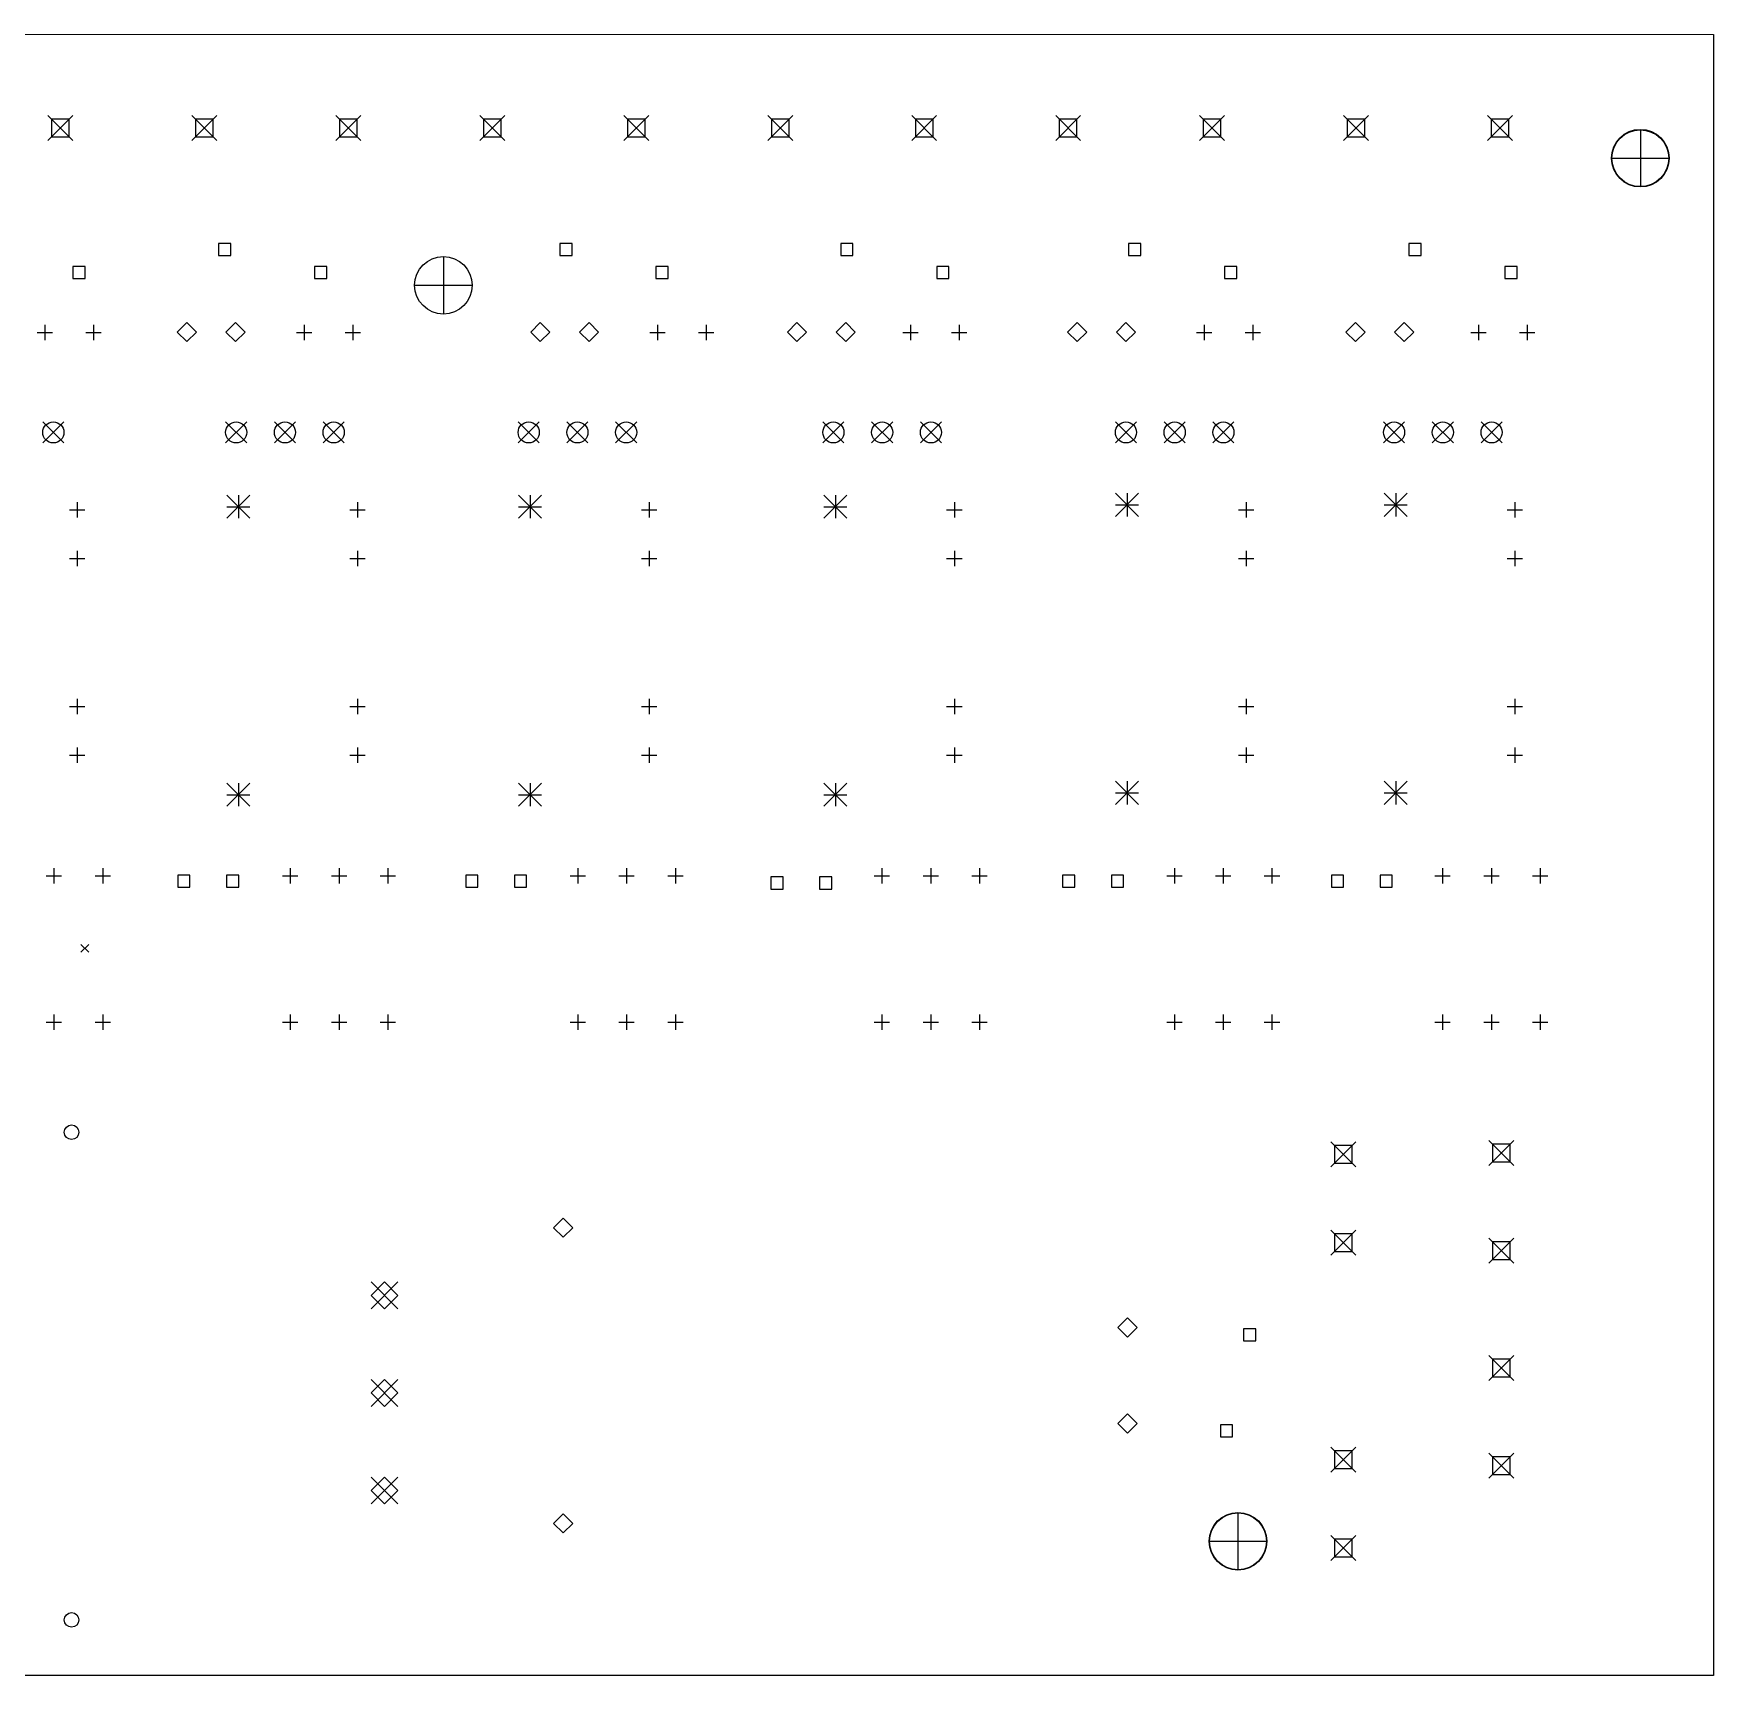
# Model space of a CAD drawing. Extents: x 31 to 207, y -154 to -37.
# Drawn here: x 119.3 to 206.8, y -122.3 to -36.8 of the extents above; entities that cross this region are included whole.
import ezdxf

# ---------------------------------------------------------------- set-up
doc = ezdxf.new("R2010")
doc.units = 0
doc.layers.add('BLACK', color=7, linetype='CONTINUOUS')

msp = doc.modelspace()

# ---------------------------------------------------------------- linework, layer by layer
at = {"layer": 'BLACK', "linetype": 'CONTINUOUS'}
for p, q in [((33.4913, -36.7559), (206.846, -36.8038)), ((206.846, -36.8038), (206.846, -122.27)), ((120.079, -41.0153), (121.379, -42.3153)), ((121.379, -41.0153), (120.079, -42.3153)), ((127.579, -41.0153), (128.879, -42.3153)), ((128.879, -41.0153), (127.579, -42.3153)), ((135.079, -41.0153), (136.379, -42.3153)), ((136.379, -41.0153), (135.079, -42.3153)), ((142.579, -41.0153), (143.879, -42.3153)), ((143.879, -41.0153), (142.579, -42.3153)), ((150.079, -41.0153), (151.379, -42.3153)), ((151.379, -41.0153), (150.079, -42.3153)), ((157.579, -41.0153), (158.879, -42.3153)), ((158.879, -41.0153), (157.579, -42.3153)), ((165.079, -41.0153), (166.379, -42.3153)), ((166.379, -41.0153), (165.079, -42.3153)), ((172.579, -41.0153), (173.879, -42.3153)), ((173.879, -41.0153), (172.579, -42.3153)), ((180.079, -41.0153), (181.379, -42.3153)), ((181.379, -41.0153), (180.079, -42.3153)), ((187.579, -41.0153), (188.879, -42.3153)), ((188.879, -41.0153), (187.579, -42.3153)), ((195.079, -41.0153), (196.379, -42.3153)), ((196.379, -41.0153), (195.079, -42.3153)), ((121.189, -41.2057), (120.269, -41.2057)), ((120.269, -41.2057), (120.269, -42.125)), ((121.189, -42.125), (121.189, -41.2057)), ((128.689, -41.2057), (127.769, -41.2057)), ((127.769, -41.2057), (127.769, -42.125)), ((128.689, -42.125), (128.689, -41.2057)), ((136.189, -41.2057), (135.269, -41.2057)), ((135.269, -41.2057), (135.269, -42.125)), ((136.189, -42.125), (136.189, -41.2057)), ((143.689, -41.2057), (142.769, -41.2057)), ((142.769, -41.2057), (142.769, -42.125)), ((143.689, -42.125), (143.689, -41.2057)), ((151.189, -41.2057), (150.269, -41.2057)), ((150.269, -41.2057), (150.269, -42.125)), ((151.189, -42.125), (151.189, -41.2057)), ((158.689, -41.2057), (157.769, -41.2057)), ((157.769, -41.2057), (157.769, -42.125)), ((158.689, -42.125), (158.689, -41.2057)), ((166.189, -41.2057), (165.269, -41.2057)), ((165.269, -41.2057), (165.269, -42.125)), ((166.189, -42.125), (166.189, -41.2057)), ((173.689, -41.2057), (172.769, -41.2057)), ((172.769, -41.2057), (172.769, -42.125)), ((173.689, -42.125), (173.689, -41.2057)), ((181.189, -41.2057), (180.269, -41.2057)), ((180.269, -41.2057), (180.269, -42.125)), ((181.189, -42.125), (181.189, -41.2057)), ((188.689, -41.2057), (187.769, -41.2057)), ((187.769, -41.2057), (187.769, -42.125)), ((188.689, -42.125), (188.689, -41.2057)), ((196.189, -41.2057), (195.269, -41.2057)), ((195.269, -41.2057), (195.269, -42.125)), ((196.189, -42.125), (196.189, -41.2057)), ((203.041, -41.7437), (203.041, -44.7437)), ((120.269, -42.125), (121.189, -42.125)), ((127.769, -42.125), (128.689, -42.125)), ((135.269, -42.125), (136.189, -42.125)), ((142.769, -42.125), (143.689, -42.125)), ((150.269, -42.125), (151.189, -42.125)), ((157.769, -42.125), (158.689, -42.125)), ((165.269, -42.125), (166.189, -42.125)), ((172.769, -42.125), (173.689, -42.125)), ((180.269, -42.125), (181.189, -42.125)), ((187.769, -42.125), (188.689, -42.125)), ((195.269, -42.125), (196.189, -42.125)), ((201.541, -43.2437), (204.541, -43.2437)), ((129.607, -47.6818), (128.971, -47.6818)), ((128.971, -47.6818), (128.971, -48.3182)), ((129.607, -48.3182), (129.607, -47.6818)), ((147.387, -47.6818), (146.751, -47.6818)), ((146.751, -47.6818), (146.751, -48.3182)), ((147.387, -48.3182), (147.387, -47.6818)), ((162.018, -47.6818), (161.382, -47.6818)), ((161.382, -47.6818), (161.382, -48.3182)), ((162.018, -48.3182), (162.018, -47.6818)), ((177.018, -47.6818), (176.382, -47.6818)), ((176.382, -47.6818), (176.382, -48.3182)), ((177.018, -48.3182), (177.018, -47.6818)), ((191.618, -47.6818), (190.982, -47.6818)), ((190.982, -47.6818), (190.982, -48.3182)), ((191.618, -48.3182), (191.618, -47.6818)), ((122.018, -48.8818), (121.382, -48.8818)), ((121.382, -48.8818), (121.382, -49.5182)), ((122.018, -49.5182), (122.018, -48.8818)), ((128.971, -48.3182), (129.607, -48.3182)), ((134.607, -48.8818), (133.971, -48.8818)), ((133.971, -48.8818), (133.971, -49.5182)), ((134.607, -49.5182), (134.607, -48.8818)), ((140.683, -48.3651), (140.683, -51.3651)), ((146.751, -48.3182), (147.387, -48.3182)), ((152.387, -48.8818), (151.751, -48.8818)), ((151.751, -48.8818), (151.751, -49.5182)), ((152.387, -49.5182), (152.387, -48.8818)), ((161.382, -48.3182), (162.018, -48.3182)), ((167.018, -48.8818), (166.382, -48.8818)), ((166.382, -48.8818), (166.382, -49.5182)), ((167.018, -49.5182), (167.018, -48.8818)), ((176.382, -48.3182), (177.018, -48.3182)), ((182.018, -48.8818), (181.382, -48.8818)), ((181.382, -48.8818), (181.382, -49.5182)), ((182.018, -49.5182), (182.018, -48.8818)), ((190.982, -48.3182), (191.618, -48.3182)), ((196.618, -48.8818), (195.982, -48.8818)), ((195.982, -48.8818), (195.982, -49.5182)), ((196.618, -49.5182), (196.618, -48.8818)), ((121.382, -49.5182), (122.018, -49.5182)), ((133.971, -49.5182), (134.607, -49.5182)), ((139.183, -49.8651), (142.183, -49.8651)), ((151.751, -49.5182), (152.387, -49.5182)), ((166.382, -49.5182), (167.018, -49.5182)), ((181.382, -49.5182), (182.018, -49.5182)), ((195.982, -49.5182), (196.618, -49.5182)), ((119.51, -52.325), (120.31, -52.325)), ((119.91, -51.925), (119.91, -52.725)), ((122.05, -52.325), (122.85, -52.325)), ((122.45, -51.925), (122.45, -52.725)), ((127.314, -51.8), (126.814, -52.3)), ((126.814, -52.3), (127.314, -52.8)), ((127.814, -52.3), (127.314, -51.8)), ((127.314, -52.8), (127.814, -52.3)), ((129.854, -51.8), (129.354, -52.3)), ((129.354, -52.3), (129.854, -52.8)), ((130.354, -52.3), (129.854, -51.8)), ((129.854, -52.8), (130.354, -52.3)), ((133.019, -52.325), (133.819, -52.325)), ((133.419, -51.925), (133.419, -52.725)), ((135.559, -52.325), (136.359, -52.325)), ((135.959, -51.925), (135.959, -52.725)), ((145.729, -51.8), (145.229, -52.3)), ((145.229, -52.3), (145.729, -52.8)), ((146.229, -52.3), (145.729, -51.8)), ((145.729, -52.8), (146.229, -52.3)), ((148.269, -51.8), (147.769, -52.3)), ((147.769, -52.3), (148.269, -52.8)), ((148.769, -52.3), (148.269, -51.8)), ((148.269, -52.8), (148.769, -52.3)), ((151.434, -52.325), (152.234, -52.325)), ((151.834, -51.925), (151.834, -52.725)), ((153.974, -52.325), (154.774, -52.325)), ((154.374, -51.925), (154.374, -52.725)), ((159.1, -51.8), (158.6, -52.3)), ((158.6, -52.3), (159.1, -52.8)), ((159.6, -52.3), (159.1, -51.8)), ((159.1, -52.8), (159.6, -52.3)), ((161.64, -51.8), (161.14, -52.3)), ((161.14, -52.3), (161.64, -52.8)), ((162.14, -52.3), (161.64, -51.8)), ((161.64, -52.8), (162.14, -52.3)), ((164.61, -52.325), (165.41, -52.325)), ((165.01, -51.925), (165.01, -52.725)), ((167.15, -52.325), (167.95, -52.325)), ((167.55, -51.925), (167.55, -52.725)), ((173.7, -51.8), (173.2, -52.3)), ((173.2, -52.3), (173.7, -52.8)), ((174.2, -52.3), (173.7, -51.8)), ((173.7, -52.8), (174.2, -52.3)), ((176.24, -51.8), (175.74, -52.3)), ((175.74, -52.3), (176.24, -52.8)), ((176.74, -52.3), (176.24, -51.8)), ((176.24, -52.8), (176.74, -52.3)), ((179.91, -52.325), (180.71, -52.325)), ((180.31, -51.925), (180.31, -52.725)), ((182.45, -52.325), (183.25, -52.325)), ((182.85, -51.925), (182.85, -52.725)), ((188.2, -51.8), (187.7, -52.3)), ((187.7, -52.3), (188.2, -52.8)), ((188.7, -52.3), (188.2, -51.8)), ((188.2, -52.8), (188.7, -52.3)), ((190.74, -51.8), (190.24, -52.3)), ((190.24, -52.3), (190.74, -52.8)), ((191.24, -52.3), (190.74, -51.8)), ((190.74, -52.8), (191.24, -52.3)), ((194.21, -52.325), (195.01, -52.325)), ((194.61, -51.925), (194.61, -52.725)), ((196.75, -52.325), (197.55, -52.325)), ((197.15, -51.925), (197.15, -52.725)), ((119.809, -56.9796), (120.909, -58.0796)), ((120.909, -56.9796), (119.809, -58.0796)), ((129.334, -56.9796), (130.434, -58.0796)), ((130.434, -56.9796), (129.334, -58.0796)), ((131.874, -56.9796), (132.974, -58.0796)), ((132.974, -56.9796), (131.874, -58.0796)), ((134.414, -56.9796), (135.514, -58.0796)), ((135.514, -56.9796), (134.414, -58.0796)), ((144.574, -56.9796), (145.674, -58.0796)), ((145.674, -56.9796), (144.574, -58.0796)), ((147.114, -56.9796), (148.214, -58.0796)), ((148.214, -56.9796), (147.114, -58.0796)), ((149.654, -56.9796), (150.754, -58.0796)), ((150.754, -56.9796), (149.654, -58.0796)), ((160.449, -56.9796), (161.549, -58.0796)), ((161.549, -56.9796), (160.449, -58.0796)), ((162.989, -56.9796), (164.089, -58.0796)), ((164.089, -56.9796), (162.989, -58.0796)), ((165.529, -56.9796), (166.629, -58.0796)), ((166.629, -56.9796), (165.529, -58.0796)), ((175.689, -56.9796), (176.789, -58.0796)), ((176.789, -56.9796), (175.689, -58.0796)), ((178.229, -56.9796), (179.329, -58.0796)), ((179.329, -56.9796), (178.229, -58.0796)), ((180.769, -56.9796), (181.869, -58.0796)), ((181.869, -56.9796), (180.769, -58.0796)), ((189.659, -56.9796), (190.759, -58.0796)), ((190.759, -56.9796), (189.659, -58.0796)), ((192.199, -56.9796), (193.299, -58.0796)), ((193.299, -56.9796), (192.199, -58.0796)), ((194.739, -56.9796), (195.839, -58.0796)), ((195.839, -56.9796), (194.739, -58.0796)), ((121.6, -61.155), (121.6, -61.955)), ((129.4, -60.8), (130.6, -62)), ((130.6, -60.8), (129.4, -62)), ((130, -60.8), (130, -62)), ((136.2, -61.155), (136.2, -61.955)), ((144.6, -60.8), (145.8, -62)), ((145.8, -60.8), (144.6, -62)), ((145.2, -60.8), (145.2, -62)), ((151.4, -61.155), (151.4, -61.955)), ((160.5, -60.8), (161.7, -62)), ((161.7, -60.8), (160.5, -62)), ((161.1, -60.8), (161.1, -62)), ((167.3, -61.155), (167.3, -61.955)), ((175.7, -60.7), (176.9, -61.9)), ((176.9, -60.7), (175.7, -61.9)), ((176.3, -60.7), (176.3, -61.9)), ((182.5, -61.155), (182.5, -61.955)), ((189.7, -60.7), (190.9, -61.9)), ((190.9, -60.7), (189.7, -61.9)), ((190.3, -60.7), (190.3, -61.9)), ((196.5, -61.155), (196.5, -61.955)), ((121.2, -61.555), (122, -61.555)), ((129.4, -61.4), (130.6, -61.4)), ((135.8, -61.555), (136.6, -61.555)), ((144.6, -61.4), (145.8, -61.4)), ((151, -61.555), (151.8, -61.555)), ((160.5, -61.4), (161.7, -61.4)), ((166.9, -61.555), (167.7, -61.555)), ((175.7, -61.3), (176.9, -61.3)), ((182.1, -61.555), (182.9, -61.555)), ((189.7, -61.3), (190.9, -61.3)), ((196.1, -61.555), (196.9, -61.555)), ((121.6, -63.695), (121.6, -64.495)), ((136.2, -63.695), (136.2, -64.495)), ((151.4, -63.695), (151.4, -64.495)), ((167.3, -63.695), (167.3, -64.495)), ((182.5, -63.695), (182.5, -64.495)), ((196.5, -63.695), (196.5, -64.495)), ((121.2, -64.095), (122, -64.095)), ((135.8, -64.095), (136.6, -64.095)), ((151, -64.095), (151.8, -64.095)), ((166.9, -64.095), (167.7, -64.095)), ((182.1, -64.095), (182.9, -64.095)), ((196.1, -64.095), (196.9, -64.095)), ((121.6, -71.405), (121.6, -72.205)), ((136.2, -71.405), (136.2, -72.205)), ((151.4, -71.405), (151.4, -72.205)), ((167.3, -71.405), (167.3, -72.205)), ((182.5, -71.405), (182.5, -72.205)), ((196.5, -71.405), (196.5, -72.205)), ((121.2, -71.805), (122, -71.805)), ((135.8, -71.805), (136.6, -71.805)), ((151, -71.805), (151.8, -71.805)), ((166.9, -71.805), (167.7, -71.805)), ((182.1, -71.805), (182.9, -71.805)), ((196.1, -71.805), (196.9, -71.805)), ((121.2, -74.345), (122, -74.345)), ((121.6, -73.945), (121.6, -74.745)), ((135.8, -74.345), (136.6, -74.345)), ((136.2, -73.945), (136.2, -74.745)), ((151, -74.345), (151.8, -74.345)), ((151.4, -73.945), (151.4, -74.745)), ((166.9, -74.345), (167.7, -74.345)), ((167.3, -73.945), (167.3, -74.745)), ((182.1, -74.345), (182.9, -74.345)), ((182.5, -73.945), (182.5, -74.745)), ((196.1, -74.345), (196.9, -74.345)), ((196.5, -73.945), (196.5, -74.745)), ((129.4, -75.8), (130.6, -77)), ((130.6, -75.8), (129.4, -77)), ((130, -75.8), (130, -77)), ((144.6, -75.8), (145.8, -77)), ((145.8, -75.8), (144.6, -77)), ((145.2, -75.8), (145.2, -77)), ((160.5, -75.8), (161.7, -77)), ((161.7, -75.8), (160.5, -77)), ((161.1, -75.8), (161.1, -77)), ((175.7, -75.7), (176.9, -76.9)), ((176.9, -75.7), (175.7, -76.9)), ((176.3, -75.7), (176.3, -76.9)), ((189.7, -75.7), (190.9, -76.9)), ((190.9, -75.7), (189.7, -76.9)), ((190.3, -75.7), (190.3, -76.9)), ((129.4, -76.4), (130.6, -76.4)), ((144.6, -76.4), (145.8, -76.4)), ((160.5, -76.4), (161.7, -76.4)), ((175.7, -76.3), (176.9, -76.3)), ((189.7, -76.3), (190.9, -76.3)), ((120.392, -80.2319), (120.392, -81.0319)), ((122.932, -80.2319), (122.932, -81.0319)), ((132.705, -80.2198), (132.705, -81.0198)), ((135.245, -80.2198), (135.245, -81.0198)), ((137.785, -80.2198), (137.785, -81.0198)), ((147.686, -80.2198), (147.686, -81.0198)), ((150.226, -80.2198), (150.226, -81.0198)), ((152.766, -80.2198), (152.766, -81.0198)), ((163.529, -80.2198), (163.529, -81.0198)), ((166.069, -80.2198), (166.069, -81.0198)), ((168.609, -80.2198), (168.609, -81.0198)), ((178.769, -80.2198), (178.769, -81.0198)), ((181.309, -80.2198), (181.309, -81.0198)), ((183.849, -80.2198), (183.849, -81.0198)), ((192.739, -80.2198), (192.739, -81.0198)), ((195.279, -80.2198), (195.279, -81.0198)), ((197.819, -80.2198), (197.819, -81.0198)), ((119.992, -80.6319), (120.792, -80.6319)), ((122.532, -80.6319), (123.332, -80.6319)), ((127.478, -80.5818), (126.842, -80.5818)), ((126.842, -80.5818), (126.842, -81.2182)), ((126.842, -81.2182), (127.478, -81.2182)), ((127.478, -81.2182), (127.478, -80.5818)), ((130.018, -80.5818), (129.382, -80.5818)), ((129.382, -80.5818), (129.382, -81.2182)), ((129.382, -81.2182), (130.018, -81.2182)), ((130.018, -81.2182), (130.018, -80.5818)), ((132.305, -80.6198), (133.105, -80.6198)), ((134.845, -80.6198), (135.645, -80.6198)), ((137.385, -80.6198), (138.185, -80.6198)), ((142.478, -80.5818), (141.842, -80.5818)), ((141.842, -80.5818), (141.842, -81.2182)), ((141.842, -81.2182), (142.478, -81.2182)), ((142.478, -81.2182), (142.478, -80.5818)), ((145.018, -80.5818), (144.382, -80.5818)), ((144.382, -80.5818), (144.382, -81.2182)), ((144.382, -81.2182), (145.018, -81.2182)), ((145.018, -81.2182), (145.018, -80.5818)), ((147.286, -80.6198), (148.086, -80.6198)), ((149.826, -80.6198), (150.626, -80.6198)), ((152.366, -80.6198), (153.166, -80.6198)), ((158.378, -80.6818), (157.742, -80.6818)), ((157.742, -80.6818), (157.742, -81.3182)), ((157.742, -81.3182), (158.378, -81.3182)), ((158.378, -81.3182), (158.378, -80.6818)), ((160.918, -80.6818), (160.282, -80.6818)), ((160.282, -80.6818), (160.282, -81.3182)), ((160.282, -81.3182), (160.918, -81.3182)), ((160.918, -81.3182), (160.918, -80.6818)), ((163.129, -80.6198), (163.929, -80.6198)), ((165.669, -80.6198), (166.469, -80.6198)), ((168.209, -80.6198), (169.009, -80.6198)), ((173.578, -80.5818), (172.942, -80.5818)), ((172.942, -80.5818), (172.942, -81.2182)), ((172.942, -81.2182), (173.578, -81.2182)), ((173.578, -81.2182), (173.578, -80.5818)), ((176.118, -80.5818), (175.482, -80.5818)), ((175.482, -80.5818), (175.482, -81.2182)), ((175.482, -81.2182), (176.118, -81.2182)), ((176.118, -81.2182), (176.118, -80.5818)), ((178.369, -80.6198), (179.169, -80.6198)), ((180.909, -80.6198), (181.709, -80.6198)), ((183.449, -80.6198), (184.249, -80.6198)), ((187.578, -80.5818), (186.942, -80.5818)), ((186.942, -80.5818), (186.942, -81.2182)), ((186.942, -81.2182), (187.578, -81.2182)), ((187.578, -81.2182), (187.578, -80.5818)), ((190.118, -80.5818), (189.482, -80.5818)), ((189.482, -80.5818), (189.482, -81.2182)), ((189.482, -81.2182), (190.118, -81.2182)), ((190.118, -81.2182), (190.118, -80.5818)), ((192.339, -80.6198), (193.139, -80.6198)), ((194.879, -80.6198), (195.679, -80.6198)), ((197.419, -80.6198), (198.219, -80.6198)), ((121.8, -84.2), (122.2, -84.6)), ((122.2, -84.2), (121.8, -84.6)), ((119.992, -88.2519), (120.792, -88.2519)), ((120.392, -87.8519), (120.392, -88.6519)), ((122.532, -88.2519), (123.332, -88.2519)), ((122.932, -87.8519), (122.932, -88.6519)), ((132.305, -88.2398), (133.105, -88.2398)), ((132.705, -87.8398), (132.705, -88.6398)), ((134.845, -88.2398), (135.645, -88.2398)), ((135.245, -87.8398), (135.245, -88.6398)), ((137.385, -88.2398), (138.185, -88.2398)), ((137.785, -87.8398), (137.785, -88.6398)), ((147.286, -88.2398), (148.086, -88.2398)), ((147.686, -87.8398), (147.686, -88.6398)), ((149.826, -88.2398), (150.626, -88.2398)), ((150.226, -87.8398), (150.226, -88.6398)), ((152.366, -88.2398), (153.166, -88.2398)), ((152.766, -87.8398), (152.766, -88.6398)), ((163.129, -88.2398), (163.929, -88.2398)), ((163.529, -87.8398), (163.529, -88.6398)), ((165.669, -88.2398), (166.469, -88.2398)), ((166.069, -87.8398), (166.069, -88.6398)), ((168.209, -88.2398), (169.009, -88.2398)), ((168.609, -87.8398), (168.609, -88.6398)), ((178.369, -88.2398), (179.169, -88.2398)), ((178.769, -87.8398), (178.769, -88.6398)), ((180.909, -88.2398), (181.709, -88.2398)), ((181.309, -87.8398), (181.309, -88.6398)), ((183.449, -88.2398), (184.249, -88.2398)), ((183.849, -87.8398), (183.849, -88.6398)), ((192.339, -88.2398), (193.139, -88.2398)), ((192.739, -87.8398), (192.739, -88.6398)), ((194.879, -88.2398), (195.679, -88.2398)), ((195.279, -87.8398), (195.279, -88.6398)), ((197.419, -88.2398), (198.219, -88.2398)), ((197.819, -87.8398), (197.819, -88.6398)), ((186.914, -94.4786), (188.214, -95.7786)), ((188.214, -94.4786), (186.914, -95.7786)), ((195.15, -94.415), (196.45, -95.715)), ((196.45, -94.415), (195.15, -95.715)), ((188.024, -94.669), (187.105, -94.669)), ((187.105, -94.669), (187.105, -95.5882)), ((188.024, -95.5882), (188.024, -94.669)), ((196.26, -94.6054), (195.34, -94.6054)), ((195.34, -94.6054), (195.34, -95.5246)), ((196.26, -95.5246), (196.26, -94.6054)), ((187.105, -95.5882), (188.024, -95.5882)), ((195.34, -95.5246), (196.26, -95.5246)), ((146.923, -98.4525), (146.423, -98.9525)), ((147.423, -98.9525), (146.923, -98.4525)), ((146.423, -98.9525), (146.923, -99.4525)), ((146.923, -99.4525), (147.423, -98.9525)), ((186.914, -99.0786), (188.214, -100.379)), ((188.214, -99.0786), (186.914, -100.379)), ((188.024, -99.269), (187.105, -99.269)), ((187.105, -99.269), (187.105, -100.188)), ((188.024, -100.188), (188.024, -99.269)), ((195.15, -99.495), (196.45, -100.795)), ((196.45, -99.495), (195.15, -100.795)), ((196.26, -99.6854), (195.34, -99.6854)), ((195.34, -99.6854), (195.34, -100.605)), ((196.26, -100.605), (196.26, -99.6854)), ((187.105, -100.188), (188.024, -100.188)), ((195.34, -100.605), (196.26, -100.605)), ((136.909, -101.778), (138.309, -103.178)), ((138.309, -101.778), (136.909, -103.178)), ((137.609, -101.778), (136.909, -102.478)), ((138.309, -102.478), (137.609, -101.778)), ((136.909, -102.478), (137.609, -103.178)), ((137.609, -103.178), (138.309, -102.478)), ((176.323, -103.653), (175.823, -104.153)), ((176.823, -104.153), (176.323, -103.653)), ((175.823, -104.153), (176.323, -104.653)), ((176.323, -104.653), (176.823, -104.153)), ((182.999, -104.212), (182.363, -104.212)), ((182.363, -104.212), (182.363, -104.848)), ((182.363, -104.848), (182.999, -104.848)), ((182.999, -104.848), (182.999, -104.212)), ((195.15, -105.615), (196.45, -106.915)), ((196.45, -105.615), (195.15, -106.915)), ((196.26, -105.805), (195.34, -105.805)), ((195.34, -105.805), (195.34, -106.725)), ((196.26, -106.725), (196.26, -105.805)), ((195.34, -106.725), (196.26, -106.725)), ((136.909, -106.858), (138.309, -108.258)), ((138.309, -106.858), (136.909, -108.258)), ((137.609, -106.858), (136.909, -107.558)), ((136.909, -107.558), (137.609, -108.258)), ((138.309, -107.558), (137.609, -106.858)), ((137.609, -108.258), (138.309, -107.558)), ((176.323, -108.653), (175.823, -109.153)), ((175.823, -109.153), (176.323, -109.653)), ((176.823, -109.153), (176.323, -108.653)), ((176.323, -109.653), (176.823, -109.153)), ((181.799, -109.212), (181.163, -109.212)), ((181.163, -109.212), (181.163, -109.848)), ((181.799, -109.848), (181.799, -109.212)), ((181.163, -109.848), (181.799, -109.848)), ((186.914, -110.379), (188.214, -111.679)), ((188.214, -110.379), (186.914, -111.679)), ((188.024, -110.569), (187.105, -110.569)), ((187.105, -110.569), (187.105, -111.488)), ((188.024, -111.488), (188.024, -110.569)), ((195.15, -110.695), (196.45, -111.995)), ((196.45, -110.695), (195.15, -111.995)), ((196.26, -110.885), (195.34, -110.885)), ((195.34, -110.885), (195.34, -111.805)), ((196.26, -111.805), (196.26, -110.885)), ((136.909, -111.938), (138.309, -113.338)), ((138.309, -111.938), (136.909, -113.338)), ((137.609, -111.938), (136.909, -112.638)), ((138.309, -112.638), (137.609, -111.938)), ((187.105, -111.488), (188.024, -111.488)), ((195.34, -111.805), (196.26, -111.805)), ((136.909, -112.638), (137.609, -113.338)), ((137.609, -113.338), (138.309, -112.638)), ((146.923, -113.853), (146.423, -114.353)), ((146.423, -114.353), (146.923, -114.853)), ((147.423, -114.353), (146.923, -113.853)), ((146.923, -114.853), (147.423, -114.353)), ((182.078, -113.782), (182.078, -116.782)), ((180.578, -115.282), (183.578, -115.282)), ((186.914, -114.979), (188.214, -116.279)), ((188.214, -114.979), (186.914, -116.279)), ((188.024, -115.169), (187.105, -115.169)), ((187.105, -115.169), (187.105, -116.088)), ((188.024, -116.088), (188.024, -115.169)), ((187.105, -116.088), (188.024, -116.088)), ((206.846, -122.27), (33.4909, -122.27))]:
    msp.add_line(p, q, dxfattribs=at)
at = {"layer": 'BLACK'}
for centre, radius in [((203.041, -43.2437), 1.5), ((203.036, -43.246), 1.48), ((140.683, -49.8651), 1.5), ((120.359, -57.5296), 0.55), ((129.884, -57.5296), 0.55), ((132.424, -57.5296), 0.55), ((134.964, -57.5296), 0.55), ((145.124, -57.5296), 0.55), ((147.664, -57.5296), 0.55), ((150.204, -57.5296), 0.55), ((160.999, -57.5296), 0.55), ((163.539, -57.5296), 0.55), ((166.079, -57.5296), 0.55), ((176.239, -57.5296), 0.55), ((178.779, -57.5296), 0.55), ((181.319, -57.5296), 0.55), ((190.209, -57.5296), 0.55), ((192.749, -57.5296), 0.55), ((195.289, -57.5296), 0.55), ((121.31, -93.98), 0.381), ((182.078, -115.282), 1.5), ((182.081, -115.285), 1.48), ((121.31, -119.38), 0.381)]:
    msp.add_circle(centre, radius, dxfattribs=at)

doc.saveas('drawing.dxf')
